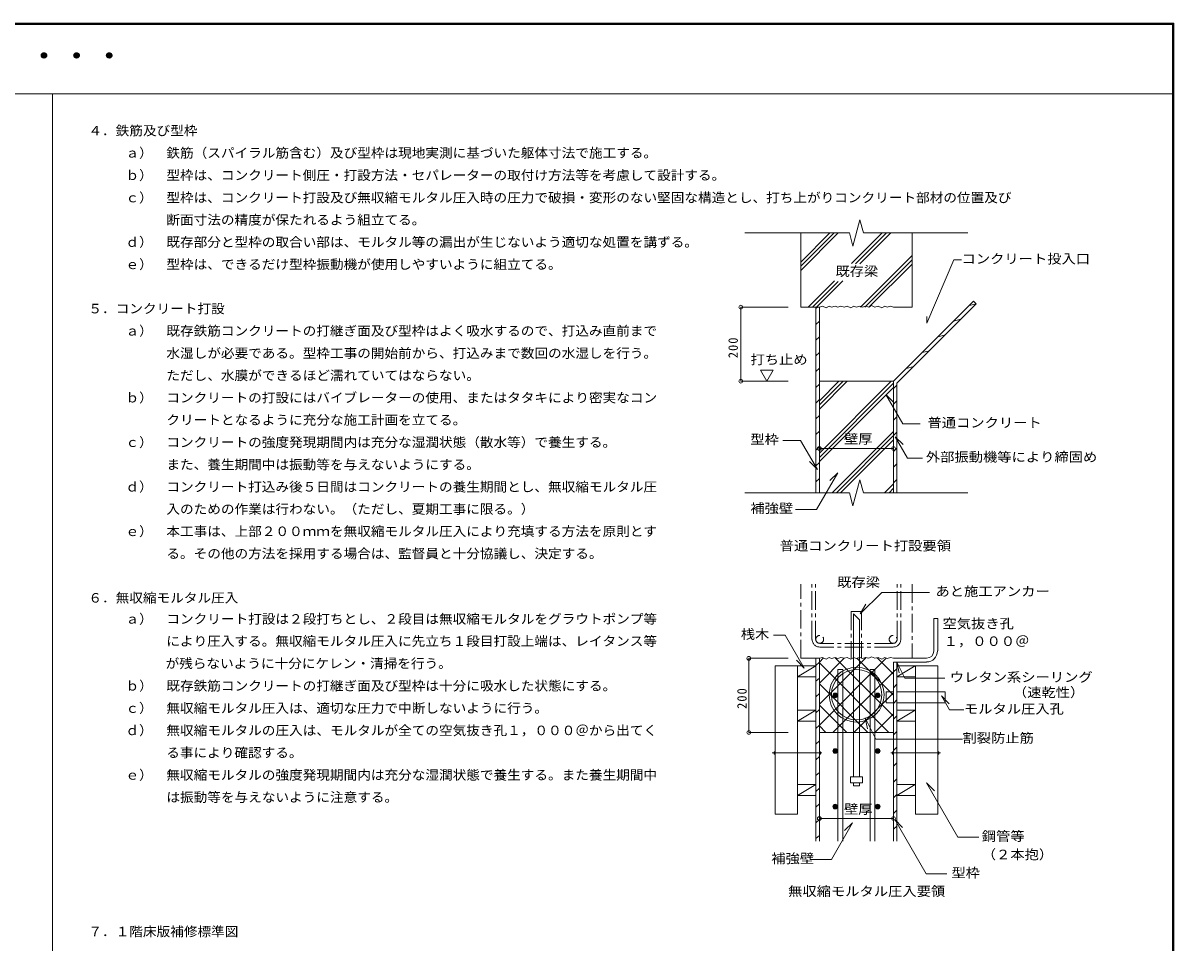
# Model space of a CAD drawing. Units: millimetres on the paper. Extents: x -400 to 7628, y -5883 to 279.
# Drawn here: x 90.2 to 400.5, y 30.7 to 278.8 of the extents above; entities that cross this region are included whole.
import ezdxf
from ezdxf.enums import TextEntityAlignment as Align

# ---------------------------------------------------------------- set-up
doc = ezdxf.new("R2010")
doc.units = ezdxf.units.MM
doc.linetypes.add('CHAIN1', pattern=[8, 5, -1, 1, -1])
for name, color, linetype, lineweight in [('4-1', 3, 'Continuous', 5), ('4-3', 7, 'Continuous', 5), ('4-4', 3, 'Continuous', 5), ('4-6', 4, 'Continuous', 5), ('4-7', 2, 'Continuous', 5), ('4-8', 7, 'Continuous', 5), ('4-9', 5, 'Continuous', 5), ('4-B', 4, 'Continuous', 5), ('4-D', 3, 'Continuous', 5)]:
    doc.layers.add(name, color=color, linetype=linetype, lineweight=lineweight)
doc.styles.add('ＭＳ ゴシック', font='')
doc.styles.get('ＭＳ ゴシック').set_extended_font_data('MS Gothic')

msp = doc.modelspace()

# ---------------------------------------------------------------- linework, layer by layer
at = {"layer": '4-1', "color": 2}
for p, q in [((400.5, 278.848), (-400.5, 278.848)), ((400.3, 278.647), (-400.3, 278.647)), ((400.1, 278.448), (-400.1, 278.448)), ((400.1, -274.753), (400.1, 278.448)), ((400.3, -274.952), (400.3, 278.647)), ((400.5, -275.152), (400.5, 278.848))]:
    msp.add_line(p, q, dxfattribs=at)
at = {"layer": '4-3'}
for p, q in [((313.946, 218.687), (315.805, 225.748)), ((315.805, 225.748), (316.786, 222.228)), ((284.825, 222.228), (312.986, 222.228)), ((313.946, 218.687), (312.986, 222.228)), ((316.786, 222.228), (344.926, 222.228)), ((341.145, 214.948), (333.866, 197.868)), ((343.226, 214.948), (341.145, 214.948)), ((283.686, 182.228), (283.686, 202.228)), ((296.486, 202.228), (283.686, 202.228)), ((333.866, 197.868), (333.866, 199.708)), ((296.486, 182.228), (283.686, 182.228)), ((322.785, 178.687), (324.906, 176.567)), ((327.386, 170.748), (322.785, 178.687)), ((327.386, 170.748), (332.106, 170.748)), ((325.325, 167.268), (327.446, 165.148)), ((328.645, 161.508), (325.325, 167.268)), ((304.886, 164.108), (324.886, 164.108)), ((328.645, 161.508), (332.666, 161.508)), ((304.346, 158.428), (302.205, 160.548)), ((304.126, 147.668), (309.826, 157.548)), ((309.826, 157.548), (307.706, 155.428)), ((284.825, 152.168), (312.986, 152.168)), ((313.946, 148.668), (312.986, 152.168)), ((304.126, 147.668), (298.486, 147.668)), ((315.926, 119.468), (317.426, 122.068)), ((295.706, 113.708), (292.526, 113.708)), ((300.805, 104.867), (295.706, 113.708)), ((296.486, 107.508), (285.846, 107.508)), ((285.846, 87.508), (285.846, 107.508)), ((300.805, 104.867), (298.686, 106.987)), ((325.765, 106.508), (326.366, 103.568)), ((327.946, 102.128), (325.765, 106.508)), ((327.946, 102.128), (338.726, 102.128)), ((337.806, 97.368), (340.005, 93.568)), ((337.806, 97.368), (339.926, 95.248)), ((340.005, 93.568), (343.865, 93.568)), ((320.106, 85.708), (317.266, 91.448)), ((317.266, 91.448), (317.845, 88.488)), ((296.486, 87.508), (285.846, 87.508)), ((320.106, 85.708), (343.465, 85.708)), ((333.786, 73.908), (335.905, 71.788)), ((304.886, 64.288), (324.886, 64.288)), ((313.825, 63.148), (308.126, 53.228)), ((313.825, 63.148), (311.706, 61.028)), ((325.206, 64.028), (333.686, 49.348)), ((325.206, 64.028), (327.326, 61.908)), ((308.126, 53.228), (302.426, 53.228)), ((333.686, 49.348), (339.266, 49.348))]:
    msp.add_line(p, q, dxfattribs=at)
msp.add_lwpolyline([(288.986, 185.228), (290.686, 182.228), (292.426, 185.228)], close=True, dxfattribs=at)
for points in [[(304.346, 158.428), (299.786, 166.248), (295.005, 166.248)], [(313.946, 148.668), (315.805, 155.668), (316.786, 152.168), (344.926, 152.168)], [(315.926, 119.468), (321.705, 125.268), (334.586, 125.268)], [(333.786, 73.908), (342.245, 59.248), (347.845, 59.248)]]:
    msp.add_lwpolyline(points, dxfattribs=at)
for centre in [(283.686, 202.228), (283.686, 182.228), (304.886, 164.108), (324.886, 164.108), (285.846, 107.508), (285.846, 87.508), (304.886, 64.288), (324.886, 64.288)]:
    msp.add_circle(centre, 0.5, dxfattribs=at)
at = {"layer": '4-4'}
for p, q in [((303.966, 202.228), (303.966, 152.168)), ((304.886, 202.228), (304.886, 152.168)), ((324.886, 182.228), (346.466, 203.848)), ((325.765, 181.728), (347.185, 203.108)), ((324.886, 182.228), (304.886, 182.228)), ((324.886, 182.228), (324.886, 152.168)), ((325.765, 181.728), (325.765, 152.168)), ((303.966, 107.508), (303.966, 58.188)), ((304.886, 107.508), (304.886, 58.188)), ((324.886, 106.508), (324.886, 58.188)), ((325.765, 106.508), (325.765, 58.188)), ((292.985, 105.508), (292.985, 65.488)), ((303.966, 105.508), (292.985, 105.508)), ((298.986, 105.508), (298.986, 65.488)), ((303.966, 102.488), (298.986, 102.488)), ((309.886, 104.508), (311.206, 104.508)), ((309.886, 58.188), (309.886, 104.508)), ((311.206, 58.188), (311.206, 104.508)), ((319.886, 104.508), (318.605, 104.508)), ((318.605, 58.188), (318.605, 104.508)), ((319.886, 58.188), (319.886, 104.508)), ((325.765, 105.508), (336.786, 105.508)), ((325.765, 102.488), (330.785, 102.488)), ((330.785, 105.508), (330.785, 65.488)), ((336.786, 105.508), (336.786, 65.488)), ((322.886, 95.488), (322.886, 98.488)), ((322.886, 98.488), (324.886, 98.488)), ((338.765, 98.488), (325.765, 98.488)), ((338.765, 98.488), (338.765, 95.488)), ((303.966, 93.488), (298.986, 93.488)), ((322.886, 95.488), (324.886, 95.488)), ((338.765, 95.488), (325.765, 95.488)), ((325.765, 93.488), (330.785, 93.488)), ((303.966, 90.508), (298.986, 90.508)), ((325.765, 90.508), (330.785, 90.508)), ((292.205, 81.988), (305.585, 81.988)), ((292.686, 82.288), (292.686, 81.688)), ((292.686, 82.288), (292.985, 82.288)), ((292.686, 81.688), (292.985, 81.688)), ((305.226, 82.288), (304.886, 82.288)), ((305.226, 81.688), (304.886, 81.688)), ((305.226, 81.688), (305.226, 82.288)), ((337.566, 81.988), (324.185, 81.988)), ((324.566, 81.688), (324.566, 82.288)), ((324.566, 82.288), (324.886, 82.288)), ((324.566, 81.688), (324.886, 81.688)), ((337.086, 82.288), (336.786, 82.288)), ((337.086, 81.688), (336.786, 81.688)), ((337.086, 82.288), (337.086, 81.688)), ((303.966, 73.508), (298.986, 73.508)), ((325.765, 73.508), (330.785, 73.508)), ((303.966, 70.487), (298.986, 70.487)), ((325.765, 70.487), (330.785, 70.487)), ((298.986, 65.488), (292.985, 65.488)), ((330.785, 65.488), (336.786, 65.488))]:
    msp.add_line(p, q, dxfattribs=at)
for centre, radius in [((309.146, 97.508), 0.62), ((309.146, 97.508), 0.52), ((309.146, 97.508), 0.38), ((309.146, 97.508), 0.3), ((309.146, 97.508), 0.2), ((309.146, 97.508), 0.06), ((320.625, 97.508), 0.62), ((320.625, 97.508), 0.52), ((320.625, 97.508), 0.38), ((320.625, 97.508), 0.3), ((320.625, 97.508), 0.2), ((320.625, 97.508), 0.06), ((309.146, 82.508), 0.62), ((309.146, 82.508), 0.52), ((309.146, 82.508), 0.38), ((309.146, 82.508), 0.3), ((309.146, 82.508), 0.2), ((309.146, 82.508), 0.06), ((320.625, 82.508), 0.62), ((320.625, 82.508), 0.52), ((320.625, 82.508), 0.38), ((320.625, 82.508), 0.3), ((320.625, 82.508), 0.2), ((320.625, 82.508), 0.06), ((309.146, 67.508), 0.62), ((309.146, 67.508), 0.52), ((309.146, 67.508), 0.38), ((309.146, 67.508), 0.3), ((309.146, 67.508), 0.2), ((309.146, 67.508), 0.06), ((320.625, 67.508), 0.62), ((320.625, 67.508), 0.52), ((320.625, 67.508), 0.38), ((320.625, 67.508), 0.3), ((320.625, 67.508), 0.2), ((320.625, 67.508), 0.06)]:
    msp.add_circle(centre, radius, dxfattribs=at)
at = {"layer": '4-6'}
for p, q in [((299.886, 212.127), (309.986, 222.228)), ((299.886, 213.248), (308.846, 222.228)), ((299.886, 214.388), (307.725, 222.228)), ((313.585, 213.968), (321.846, 222.228)), ((314.666, 213.868), (323.006, 222.228)), ((315.785, 213.868), (324.125, 222.228)), ((329.885, 216.108), (316.006, 202.228)), ((329.885, 214.968), (317.126, 202.228)), ((329.885, 213.828), (318.246, 202.228)), ((301.866, 202.228), (308.926, 209.308)), ((303.005, 202.228), (309.965, 209.168)), ((311.206, 209.308), (304.126, 202.228)), ((304.886, 176.968), (310.166, 182.228)), ((304.886, 175.828), (311.286, 182.228)), ((304.886, 174.728), (312.386, 182.228)), ((304.886, 162.848), (324.285, 182.228)), ((304.886, 161.668), (324.886, 181.668)), ((304.886, 160.568), (324.886, 180.548)), ((308.385, 152.168), (324.886, 168.688)), ((309.505, 152.168), (324.886, 167.568)), ((310.626, 152.168), (324.886, 166.388)), ((322.486, 152.168), (324.886, 154.548)), ((323.666, 152.168), (324.886, 153.407)), ((324.785, 152.168), (324.886, 152.288)), ((304.886, 95.148), (317.466, 107.708)), ((304.886, 106.428), (306.026, 107.608)), ((304.886, 89.508), (322.926, 107.548)), ((304.886, 100.808), (311.586, 107.508)), ((304.886, 106.248), (323.625, 87.508)), ((309.066, 107.728), (324.886, 91.888)), ((314.965, 107.508), (324.886, 97.548)), ((320.446, 107.667), (324.886, 103.228)), ((308.565, 87.508), (324.886, 103.828)), ((304.886, 100.608), (317.986, 87.508)), ((314.185, 87.508), (324.886, 98.168)), ((304.886, 94.908), (312.305, 87.508)), ((319.866, 87.508), (324.886, 92.548)), ((304.886, 89.288), (306.665, 87.508))]:
    msp.add_line(p, q, dxfattribs=at)
at = {"layer": '4-6', "color": 7}
for radius in [7.4, 6.8]:
    msp.add_circle((314.926, 97.688), radius, dxfattribs=at)
at = {"layer": '4-8'}
for p, q in [((329.885, 222.228), (329.885, 202.228)), ((319.886, 202.228), (318.905, 202.628)), ((324.886, 202.228), (329.885, 202.228)), ((335.786, 109.488), (335.786, 118.207)), ((335.786, 118.207), (336.786, 118.207)), ((336.786, 109.488), (336.786, 118.207)), ((304.886, 107.508), (304.886, 58.188)), ((319.886, 107.508), (318.905, 107.928)), ((333.786, 107.508), (324.886, 107.508)), ((324.886, 106.508), (324.886, 58.188)), ((333.786, 106.508), (324.886, 106.508)), ((324.886, 87.508), (304.886, 87.508))]:
    msp.add_line(p, q, dxfattribs=at)
at = {"layer": '4-8', "linetype": 'CHAIN1'}
for p, q in [((299.886, 107.508), (299.886, 127.488)), ((302.886, 112.607), (302.886, 127.488)), ((303.886, 112.607), (303.886, 127.488)), ((325.886, 112.607), (325.886, 127.488)), ((326.866, 112.607), (326.866, 127.488)), ((329.885, 127.488), (329.885, 107.508)), ((324.785, 111.488), (304.986, 111.488)), ((324.785, 110.487), (304.986, 110.487)), ((304.886, 107.508), (299.886, 107.508))]:
    msp.add_line(p, q, dxfattribs=at)
at = {"layer": '4-8'}
for points in [[(304.886, 202.228), (299.886, 202.228), (299.886, 222.228)], [(304.886, 202.228), (305.746, 202.448), (306.706, 202.008), (307.526, 202.448), (308.146, 202.168), (309.106, 202.448), (309.846, 202.168), (310.705, 202.448), (311.546, 202.228), (312.406, 202.448), (313.365, 202.008), (314.185, 202.448), (314.826, 202.168), (315.785, 202.448), (316.506, 202.168), (317.366, 202.448), (318.206, 202.228), (318.905, 202.628)], [(319.886, 202.228), (320.746, 202.448), (321.705, 202.008), (322.525, 202.448), (323.146, 202.168), (324.106, 202.448), (324.886, 202.228)], [(304.886, 107.508), (305.746, 107.728), (306.706, 107.308), (307.526, 107.728), (308.146, 107.448), (309.106, 107.728), (309.846, 107.448), (310.705, 107.728), (311.546, 107.508), (312.406, 107.728), (313.365, 107.308), (314.185, 107.728), (314.826, 107.448), (315.785, 107.728), (316.506, 107.448), (317.366, 107.728), (318.206, 107.508), (318.905, 107.928)], [(319.886, 107.508), (320.746, 107.728), (321.705, 107.308), (322.525, 107.728), (323.146, 107.448), (324.106, 107.728), (324.886, 107.508)]]:
    msp.add_lwpolyline(points, dxfattribs=at)
at = {"layer": '4-8', "linetype": 'CHAIN1'}
for centre in [(304.986, 112.607), (324.785, 112.607)]:
    msp.add_circle(centre, 1.06, dxfattribs=at)
for centre, start, end in [((304.986, 112.607), 180, 270), ((324.785, 112.607), 270, 0)]:
    msp.add_arc(centre, 2.06, start, end, dxfattribs=at)
at = {"layer": '4-8'}
for radius in [1.96, 2.96]:
    msp.add_arc((333.786, 109.488), radius, 270, 0, dxfattribs=at)
at = {"layer": '4-9', "color": 2}
for p, q in [((400.25, 259.767), (-400.25, 259.767)), ((98.165, -252.737), (98.165, 259.767))]:
    msp.add_line(p, q, dxfattribs=at)
at = {"layer": '4-B'}
for p, q in [((303.966, 201.808), (304.406, 202.228)), ((345.345, 202.668), (347.146, 203.148)), ((346.466, 203.848), (347.185, 203.108)), ((341.085, 198.468), (343.065, 198.967)), ((303.966, 197.567), (304.886, 198.468)), ((303.966, 193.308), (304.886, 194.188)), ((336.885, 194.188), (338.786, 194.728)), ((303.966, 189.088), (304.886, 189.968)), ((332.605, 189.948), (334.546, 190.468)), ((328.386, 185.707), (330.305, 186.248)), ((303.966, 184.848), (304.886, 185.728)), ((303.966, 180.568), (304.886, 181.487)), ((324.886, 180.268), (325.765, 181.188)), ((303.966, 176.348), (304.886, 177.267)), ((324.886, 176.048), (325.765, 176.948)), ((303.966, 172.107), (304.886, 173.028)), ((324.886, 171.768), (325.765, 172.668)), ((303.966, 167.868), (304.886, 168.748)), ((324.886, 167.568), (325.765, 168.468)), ((303.966, 163.608), (304.886, 164.508)), ((324.886, 163.308), (325.765, 164.188)), ((303.966, 159.388), (304.886, 160.288)), ((324.886, 159.068), (325.765, 159.968)), ((303.966, 155.128), (304.886, 156.028)), ((324.886, 154.828), (325.765, 155.708)), ((303.966, 105.528), (304.886, 106.428)), ((298.986, 102.488), (303.966, 105.508)), ((324.886, 103.828), (325.765, 104.708)), ((325.765, 102.488), (330.746, 105.508)), ((303.966, 101.308), (304.886, 102.188)), ((324.886, 99.568), (325.765, 100.488)), ((303.966, 97.088), (304.886, 97.988)), ((324.886, 95.348), (325.765, 96.268)), ((298.986, 90.508), (303.966, 93.488)), ((303.966, 92.828), (304.886, 93.728)), ((325.765, 90.508), (330.746, 93.488)), ((324.886, 91.088), (325.765, 91.988)), ((303.966, 88.568), (304.886, 89.468)), ((324.886, 86.848), (325.765, 87.748)), ((303.966, 84.348), (304.886, 85.248)), ((303.966, 80.088), (304.886, 80.988)), ((324.886, 82.608), (325.765, 83.528)), ((324.886, 78.388), (325.765, 79.288)), ((303.966, 75.888), (304.886, 76.748)), ((324.886, 74.108), (325.765, 75.028)), ((298.986, 70.487), (303.966, 73.508)), ((303.966, 71.588), (304.886, 72.508)), ((325.765, 70.487), (330.746, 73.508)), ((324.886, 69.888), (325.765, 70.788)), ((303.966, 67.348), (304.886, 68.248)), ((324.886, 65.628), (325.765, 66.528)), ((303.966, 63.108), (304.886, 63.988)), ((324.886, 61.388), (325.765, 62.268)), ((303.966, 58.868), (304.886, 59.748))]:
    msp.add_line(p, q, dxfattribs=at)
at = {"layer": '4-D', "color": 7, "linetype": 'CHAIN1'}
msp.add_line((313.486, 120.088), (313.486, 107.508), dxfattribs=at)
at = {"layer": '4-D'}
for p, q in [((315.666, 117.888), (314.086, 119.488)), ((314.086, 119.488), (314.086, 75.528)), ((315.666, 117.888), (315.666, 75.528)), ((316.486, 75.528), (313.266, 75.528)), ((313.266, 75.528), (313.266, 73.888)), ((316.486, 75.528), (316.486, 73.888)), ((316.486, 73.888), (313.266, 73.888)), ((315.666, 73.888), (315.666, 73.088))]:
    msp.add_line(p, q, dxfattribs=at)
at = {"layer": '4-D', "color": 7, "linetype": 'CHAIN1'}
msp.add_lwpolyline([(313.486, 120.088), (316.266, 120.088), (316.266, 107.508)], dxfattribs=at)
at = {"layer": '4-D'}
msp.add_lwpolyline([(314.086, 73.888), (314.086, 73.088), (315.666, 73.088)], dxfattribs=at)

# ---------------------------------------------------------------- texts
at = {"layer": '4-1', "style": 'ＭＳ ゴシック'}
for s, height, width, p in [('鉄筋コンクリート造補強壁標準図・・・・・', 5.865, 1.1, (-58.172, 265.307)), ('４．鉄筋及び型枠', 2.566, 1.05, (107.812, 247.767)), ('ａ）\u3000鉄筋（スパイラル筋含む）及び型枠は現地実測に基づいた躯体寸法で施工する。', 2.566, 1.05, (117.812, 241.767)), ('ｂ）\u3000型枠は、コンクリート側圧・打設方法・セパレーターの取付け方法等を考慮して設計する。', 2.566, 1.05, (117.812, 235.747)), ('ｃ）\u3000型枠は、コンクリート打設及び無収縮モルタル圧入時の圧力で破損・変形のない堅固な構造とし、打ち上がりコンクリート部材の位置及び', 2.566, 1.05, (117.812, 229.707)), ('\u3000\u3000\u3000断面寸法の精度が保たれるよう組立てる。', 2.566, 1.05, (117.812, 223.707)), ('ｄ）\u3000既存部分と型枠の取合い部は、モルタル等の漏出が生じないよう適切な処置を講ずる。', 2.566, 1.05, (117.812, 217.707)), ('ｅ）\u3000型枠は、できるだけ型枠振動機が使用しやすいように組立てる。', 2.566, 1.05, (117.812, 211.707)), ('５．コンクリート打設', 2.566, 1.05, (107.812, 199.767)), ('ａ）\u3000既存鉄筋コンクリートの打継ぎ面及び型枠はよく吸水するので、打込み直前まで', 2.566, 1.05, (117.812, 193.767)), ('\u3000\u3000\u3000水湿しが必要である。型枠工事の開始前から、打込みまで数回の水湿しを行う。', 2.566, 1.05, (117.812, 187.747)), ('\u3000\u3000\u3000ただし、水膜ができるほど濡れていてはならない。', 2.566, 1.05, (117.812, 181.747)), ('ｂ）\u3000コンクリートの打設にはバイブレーターの使用、またはタタキにより密実なコン', 2.566, 1.05, (117.812, 175.747)), ('\u3000\u3000\u3000クリートとなるように充分な施工計画を立てる。', 2.566, 1.05, (117.812, 169.747)), ('ｃ）\u3000コンクリートの強度発現期間内は充分な湿潤状態（散水等）で養生する。', 2.566, 1.05, (117.812, 163.727)), ('\u3000\u3000\u3000また、養生期間中は振動等を与えないようにする。', 2.566, 1.05, (117.812, 157.707)), ('ｄ）\u3000コンクリート打込み後５日間はコンクリートの養生期間とし、無収縮モルタル圧', 2.566, 1.05, (117.812, 151.707)), ('\u3000\u3000\u3000入のための作業は行わない。（ただし、夏期工事に限る。）', 2.566, 1.05, (117.812, 145.707)), ('ｅ）\u3000本工事は、上部２００ｍｍを無収縮モルタル圧入により充填する方法を原則とす', 2.566, 1.05, (117.812, 139.707)), ('\u3000\u3000\u3000る。その他の方法を採用する場合は、監督員と十分協議し、決定する。', 2.566, 1.05, (117.812, 133.707)), ('６．無収縮モルタル圧入', 2.566, 1.05, (107.812, 121.767)), ('ａ）\u3000コンクリート打設は２段打ちとし、２段目は無収縮モルタルをグラウトポンプ等', 2.566, 1.05, (117.812, 116.071)), ('\u3000\u3000\u3000により圧入する。無収縮モルタル圧入に先立ち１段目打設上端は、レイタンス等', 2.566, 1.05, (117.792, 110.091)), ('\u3000\u3000\u3000が残らないように十分にケレン・清掃を行う。', 2.566, 1.05, (117.592, 104.071)), ('ｂ）\u3000既存鉄筋コンクリートの打継ぎ面及び型枠は十分に吸水した状態にする。', 2.566, 1.05, (117.812, 98.031)), ('ｃ）\u3000無収縮モルタル圧入は、適切な圧力で中断しないように行う。', 2.566, 1.05, (117.812, 92.011)), ('ｄ）\u3000無収縮モルタルの圧入は、モルタルが全ての空気抜き孔１，０００＠から出てく', 2.566, 1.05, (117.812, 86.011)), ('\u3000\u3000\u3000る事により確認する。', 2.566, 1.05, (117.772, 80.011)), ('ｅ）\u3000無収縮モルタルの強度発現期間内は充分な湿潤状態で養生する。また養生期間中', 2.566, 1.05, (117.812, 73.991)), ('\u3000\u3000\u3000は振動等を与えないように注意する。', 2.566, 1.05, (117.812, 67.991)), ('７．１階床版補修標準図', 2.566, 1.05, (107.812, 31.767))]:
    msp.add_text(s, height=height, dxfattribs=dict(at, width=width)).set_placement(p, align=Align.BOTTOM_LEFT)
at = {"layer": '4-7', "style": 'ＭＳ ゴシック', "width": 1.1}
for s, p in [('コンクリート投入口', (343.226, 213.198)), ('既存梁', (309.225, 209.848)), ('打ち止め', (286.325, 186.028)), ('普通コンクリート', (334.044, 168.998)), ('型枠', (286.278, 164.498)), ('壁厚', (311.526, 164.627)), ('外部振動機等により締固め', (333.614, 159.758)), ('補強壁', (286.278, 145.918)), ('普通コンクリート打設要領', (294.185, 135.808)), ('既存梁', (309.685, 125.988)), ('あと施工アンカー', (336.196, 123.518)), ('空気抜き孔', (338.085, 114.808)), ('桟木', (283.696, 111.958)), ('１，０００＠', (338.415, 110.068)), ('ウレタン系シーリング', (340.069, 100.378)), ('（速乾性）', (357.065, 96.278)), ('モルタル圧入孔', (343.865, 91.818)), ('割裂防止筋', (343.465, 83.958)), ('壁厚', (311.526, 64.788)), ('鋼管等', (348.675, 57.498)), ('（２本抱）', (348.675, 52.558)), ('補強壁', (291.925, 51.478)), ('型枠', (340.499, 47.598)), ('無収縮モルタル圧入要領', (296.466, 42.628))]:
    msp.add_text(s, height=2.566, dxfattribs=at).set_placement(p, align=Align.BOTTOM_LEFT)
at = {"layer": '4-7', "char_height": 2.566, "attachment_point": 7, "rotation": 90, "style": 'ＭＳ ゴシック'}
for insert in [(282.945, 188.448), (285.326, 93.868)]:
    msp.add_mtext('\\T1.18;\\W0.95;200', dxfattribs=dict(at, insert=insert))

doc.saveas('drawing.dxf')
